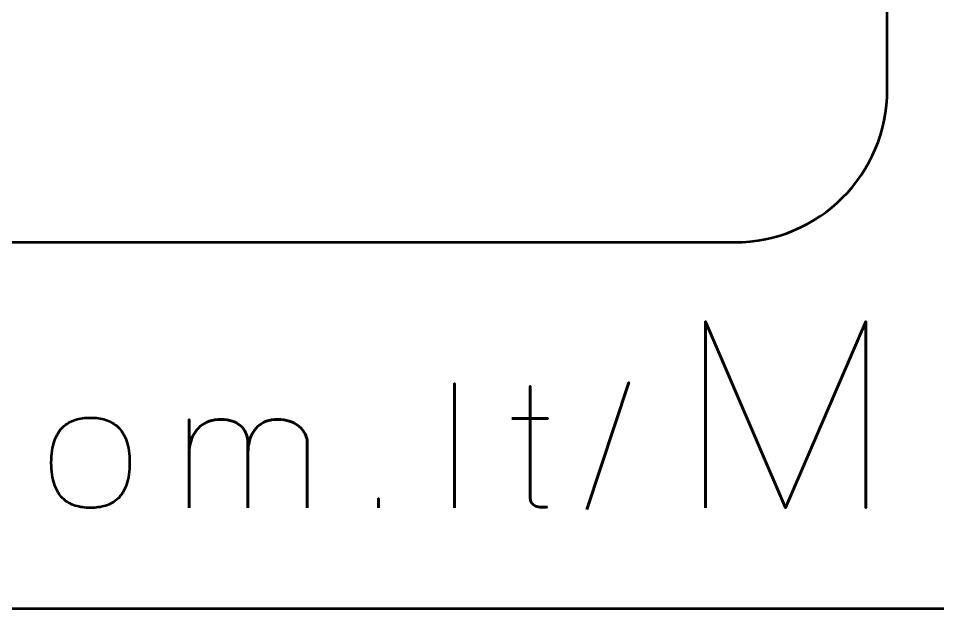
# Model space of a CAD drawing. Header units: centimetres. Extents: x -21 to 0, y -29.7 to 0.
# Drawn here: x -11.695 to -8.685, y -29.7 to -27.767 of the extents above; entities that cross this region are included whole.
import ezdxf

# ---------------------------------------------------------------- set-up
doc = ezdxf.new("R2010")
doc.units = ezdxf.units.CM
doc.header["$MEASUREMENT"] = 0
doc.layers.add('Layer 1', color=7, linetype='Continuous')

msp = doc.modelspace()

# ---------------------------------------------------------------- linework, layer by layer
at = {"layer": 'Layer 1', "color": 22, "lineweight": 53}
msp.add_open_spline([(-21.00003, -29.19995), (-21.00003, -29.19995), (-21.00003, -0.49992), (-21.00003, -0.49992), (-21.00003, -0.49992), (-21.00003, -0.22295), (-20.77694, 0.00004), (-20.49994, 0.00004), (-20.49994, 0.00004), (-20.49994, 0.00004), (-0.50008, 0.00004), (-0.50008, 0.00004), (-0.50008, 0.00004), (-0.22294, 0.00004), (0.00002, -0.22295), (0.00002, -0.49992), (0.00002, -0.49992), (0.00002, -0.49992), (0.00002, -29.19995), (0.00002, -29.19995), (0.00002, -29.19995), (0.00002, -29.47695), (-0.22294, -29.70004), (-0.50008, -29.70004), (-0.50008, -29.70004), (-0.50008, -29.70004), (-20.49994, -29.70004), (-20.49994, -29.70004), (-20.49994, -29.70004), (-20.77694, -29.70004), (-21.00003, -29.47695), (-21.00003, -29.19995)], degree=3, knots=[0, 0, 0, 0, 0.125, 0.125, 0.125, 0.125, 0.25, 0.25, 0.25, 0.25, 0.375, 0.375, 0.375, 0.375, 0.5, 0.5, 0.5, 0.5, 0.625, 0.625, 0.625, 0.625, 0.75, 0.75, 0.75, 0.75, 0.875, 0.875, 0.875, 0.875, 1, 1, 1, 1], dxfattribs=at)
at = {"layer": 'Layer 1', "color": 114, "lineweight": 53}
msp.add_open_spline([(-14.15002, -27.99995), (-14.15002, -27.99995), (-14.15002, -26.55), (-14.15002, -26.55), (-14.15002, -26.55), (-14.15002, -26.55), (-13.9125, -26.55), (-13.9125, -26.55), (-13.9125, -26.55), (-13.58118, -26.55), (-13.3125, -26.28131), (-13.3125, -25.95), (-13.3125, -25.95), (-13.3125, -25.61869), (-13.58118, -25.35), (-13.9125, -25.35), (-13.9125, -25.35), (-13.9125, -25.35), (-14.15002, -25.35), (-14.15002, -25.35), (-14.15002, -25.35), (-14.15002, -25.35), (-14.15002, -19.05), (-14.15002, -19.05), (-14.15002, -19.05), (-14.15002, -19.05), (-13.9125, -19.05), (-13.9125, -19.05), (-13.9125, -19.05), (-13.58118, -19.05), (-13.3125, -18.78132), (-13.3125, -18.45), (-13.3125, -18.45), (-13.3125, -18.11868), (-13.58118, -17.85), (-13.9125, -17.85), (-13.9125, -17.85), (-13.9125, -17.85), (-14.15002, -17.85), (-14.15002, -17.85), (-14.15002, -17.85), (-14.15002, -17.85), (-14.15002, -15.70005), (-14.15002, -15.70005), (-14.15002, -15.70005), (-14.15002, -15.42305), (-13.92693, -15.19995), (-13.64993, -15.19995), (-13.64993, -15.19995), (-13.64993, -15.19995), (-9.35007, -15.19995), (-9.35007, -15.19995), (-9.35007, -15.19995), (-9.07293, -15.19995), (-8.84997, -15.42305), (-8.84997, -15.70005), (-8.84997, -15.70005), (-8.84997, -15.70005), (-8.84997, -15.84998), (-8.84997, -15.84998), (-8.84997, -15.84998), (-8.84997, -15.84998), (-8.84997, -17.1615), (-8.84997, -17.1615), (-8.84997, -17.1615), (-8.84997, -17.1615), (-9.083, -17.1615), (-9.083, -17.1615), (-9.083, -17.1615), (-9.41432, -17.1615), (-9.683, -17.43018), (-9.683, -17.7615), (-9.683, -17.7615), (-9.683, -18.09282), (-9.41432, -18.3615), (-9.083, -18.3615), (-9.083, -18.3615), (-9.083, -18.3615), (-8.84997, -18.3615), (-8.84997, -18.3615), (-8.84997, -18.3615), (-8.84997, -18.3615), (-8.84997, -20.25), (-8.84997, -20.25), (-8.84997, -20.25), (-8.84997, -20.25), (-9.5875, -20.25), (-9.5875, -20.25), (-9.5875, -20.25), (-9.91882, -20.25), (-10.1875, -20.51868), (-10.1875, -20.85), (-10.1875, -20.85), (-10.1875, -21.18132), (-9.91882, -21.45), (-9.5875, -21.45), (-9.5875, -21.45), (-9.5875, -21.45), (-8.84997, -21.45), (-8.84997, -21.45), (-8.84997, -21.45), (-8.84997, -21.45), (-8.84997, -25.4615), (-8.84997, -25.4615), (-8.84997, -25.4615), (-8.84997, -25.4615), (-9.033, -25.4615), (-9.033, -25.4615), (-9.033, -25.4615), (-9.36432, -25.4615), (-9.633, -25.73019), (-9.633, -26.0615), (-9.633, -26.0615), (-9.633, -26.39281), (-9.36432, -26.6615), (-9.033, -26.6615), (-9.033, -26.6615), (-9.033, -26.6615), (-8.84997, -26.6615), (-8.84997, -26.6615), (-8.84997, -26.6615), (-8.84997, -26.6615), (-8.84997, -27.99995), (-8.84997, -27.99995), (-8.84997, -27.99995), (-8.84997, -28.27695), (-9.07293, -28.50005), (-9.35007, -28.50005), (-9.35007, -28.50005), (-9.35007, -28.50005), (-13.64993, -28.50005), (-13.64993, -28.50005), (-13.64993, -28.50005), (-13.92693, -28.50005), (-14.15002, -28.27695), (-14.15002, -27.99995)], degree=3, knots=[0, 0, 0, 0, 0.0294118, 0.0294118, 0.0294118, 0.0294118, 0.0588235, 0.0588235, 0.0588235, 0.0588235, 0.0882353, 0.0882353, 0.0882353, 0.0882353, 0.1176471, 0.1176471, 0.1176471, 0.1176471, 0.1470588, 0.1470588, 0.1470588, 0.1470588, 0.1764706, 0.1764706, 0.1764706, 0.1764706, 0.2058824, 0.2058824, 0.2058824, 0.2058824, 0.2352941, 0.2352941, 0.2352941, 0.2352941, 0.2647059, 0.2647059, 0.2647059, 0.2647059, 0.2941176, 0.2941176, 0.2941176, 0.2941176, 0.3235294, 0.3235294, 0.3235294, 0.3235294, 0.3529412, 0.3529412, 0.3529412, 0.3529412, 0.3823529, 0.3823529, 0.3823529, 0.3823529, 0.4117647, 0.4117647, 0.4117647, 0.4117647, 0.4411765, 0.4411765, 0.4411765, 0.4411765, 0.4705882, 0.4705882, 0.4705882, 0.4705882, 0.5, 0.5, 0.5, 0.5, 0.5294118, 0.5294118, 0.5294118, 0.5294118, 0.5588235, 0.5588235, 0.5588235, 0.5588235, 0.5882353, 0.5882353, 0.5882353, 0.5882353, 0.6176471, 0.6176471, 0.6176471, 0.6176471, 0.6470588, 0.6470588, 0.6470588, 0.6470588, 0.6764706, 0.6764706, 0.6764706, 0.6764706, 0.7058824, 0.7058824, 0.7058824, 0.7058824, 0.7352941, 0.7352941, 0.7352941, 0.7352941, 0.7647059, 0.7647059, 0.7647059, 0.7647059, 0.7941176, 0.7941176, 0.7941176, 0.7941176, 0.8235294, 0.8235294, 0.8235294, 0.8235294, 0.8529412, 0.8529412, 0.8529412, 0.8529412, 0.8823529, 0.8823529, 0.8823529, 0.8823529, 0.9117647, 0.9117647, 0.9117647, 0.9117647, 0.9411765, 0.9411765, 0.9411765, 0.9411765, 0.9705882, 0.9705882, 0.9705882, 0.9705882, 1, 1, 1, 1], dxfattribs=at)
at = {"layer": 'Layer 1', "color": 30, "lineweight": 53}
for points, knots in [([(-9.44557, -29.36992), (-9.44557, -29.36992), (-9.44557, -28.75947), (-9.44557, -28.75947), (-9.44557, -28.75947), (-9.44557, -28.75947), (-9.1831, -29.36992), (-9.1831, -29.36992), (-9.1831, -29.36992), (-9.1831, -29.36992), (-8.91979, -28.75947), (-8.91979, -28.75947), (-8.91979, -28.75947), (-8.91979, -28.75947), (-8.91979, -29.36992), (-8.91979, -29.36992), (-8.91979, -29.36992), (-8.91979, -29.36992), (-8.91979, -28.75947), (-8.91979, -28.75947), (-8.91979, -28.75947), (-8.91979, -28.75947), (-9.1831, -29.36992), (-9.1831, -29.36992), (-9.1831, -29.36992), (-9.1831, -29.36992), (-9.44557, -28.75947), (-9.44557, -28.75947), (-9.44557, -28.75947), (-9.44557, -28.75947), (-9.44557, -29.36992), (-9.44557, -29.36992)], [0, 0, 0, 0, 0.125, 0.125, 0.125, 0.125, 0.25, 0.25, 0.25, 0.25, 0.375, 0.375, 0.375, 0.375, 0.5, 0.5, 0.5, 0.5, 0.625, 0.625, 0.625, 0.625, 0.75, 0.75, 0.75, 0.75, 0.875, 0.875, 0.875, 0.875, 1, 1, 1, 1]), ([(-10.26684, -29.36992), (-10.26684, -29.36992), (-10.26684, -28.96296), (-10.26684, -28.96296), (-10.26684, -28.96296), (-10.26684, -28.96296), (-10.26684, -29.36992), (-10.26684, -29.36992)], [0, 0, 0, 0, 0.5, 0.5, 0.5, 0.5, 1, 1, 1, 1]), ([(-9.96204, -29.3671), (-9.969, -29.36766), (-9.97596, -29.36785), (-9.98274, -29.36766), (-9.98274, -29.36766), (-9.98951, -29.36747), (-9.99563, -29.36644), (-10.00118, -29.36437), (-10.00118, -29.36437), (-10.00673, -29.36239), (-10.01115, -29.35882), (-10.01453, -29.35374), (-10.01453, -29.35374), (-10.01783, -29.34866), (-10.01952, -29.34142), (-10.01961, -29.3321), (-10.01961, -29.3321), (-10.01961, -29.32768), (-10.01961, -29.32016), (-10.01961, -29.30962), (-10.01961, -29.30962), (-10.01961, -29.29899), (-10.01961, -29.28619), (-10.01961, -29.27105), (-10.01961, -29.27105), (-10.01961, -29.2559), (-10.01961, -29.23935), (-10.01961, -29.22138), (-10.01961, -29.22138), (-10.01961, -29.20341), (-10.01961, -29.18488), (-10.01961, -29.16569), (-10.01961, -29.16569), (-10.01961, -29.1465), (-10.01961, -29.12759), (-10.01961, -29.10887), (-10.01961, -29.10887), (-10.01961, -29.09015), (-10.01961, -29.07255), (-10.01961, -29.056), (-10.01961, -29.056), (-10.01961, -29.03944), (-10.01961, -29.02476), (-10.01961, -29.01207), (-10.01961, -29.01207), (-10.01961, -28.99927), (-10.01961, -28.9893), (-10.01961, -28.98196), (-10.01961, -28.98196), (-10.01961, -28.97472), (-10.01961, -28.97095), (-10.01961, -28.97086), (-10.01961, -28.97086), (-10.01961, -28.97095), (-10.01961, -28.97472), (-10.01961, -28.98196), (-10.01961, -28.98196), (-10.01961, -28.9893), (-10.01961, -28.99927), (-10.01961, -29.01207), (-10.01961, -29.01207), (-10.01961, -29.02476), (-10.01961, -29.03944), (-10.01961, -29.056), (-10.01961, -29.056), (-10.01961, -29.07255), (-10.01961, -29.09015), (-10.01961, -29.10887), (-10.01961, -29.10887), (-10.01961, -29.12759), (-10.01961, -29.1465), (-10.01961, -29.16569), (-10.01961, -29.16569), (-10.01961, -29.18488), (-10.01961, -29.20341), (-10.01961, -29.22138), (-10.01961, -29.22138), (-10.01961, -29.23935), (-10.01961, -29.2559), (-10.01961, -29.27105), (-10.01961, -29.27105), (-10.01961, -29.28619), (-10.01961, -29.29899), (-10.01961, -29.30962), (-10.01961, -29.30962), (-10.01961, -29.32016), (-10.01961, -29.32768), (-10.01961, -29.3321), (-10.01961, -29.3321), (-10.01952, -29.34142), (-10.01783, -29.34866), (-10.01453, -29.35374), (-10.01453, -29.35374), (-10.01115, -29.35882), (-10.00673, -29.36239), (-10.00118, -29.36437), (-10.00118, -29.36437), (-9.99563, -29.36644), (-9.98951, -29.36747), (-9.98274, -29.36766), (-9.98274, -29.36766), (-9.97596, -29.36785), (-9.969, -29.36766), (-9.96204, -29.3671)], [0, 0, 0, 0, 0.0384615, 0.0384615, 0.0384615, 0.0384615, 0.0769231, 0.0769231, 0.0769231, 0.0769231, 0.1153846, 0.1153846, 0.1153846, 0.1153846, 0.1538462, 0.1538462, 0.1538462, 0.1538462, 0.1923077, 0.1923077, 0.1923077, 0.1923077, 0.2307692, 0.2307692, 0.2307692, 0.2307692, 0.2692308, 0.2692308, 0.2692308, 0.2692308, 0.3076923, 0.3076923, 0.3076923, 0.3076923, 0.3461538, 0.3461538, 0.3461538, 0.3461538, 0.3846154, 0.3846154, 0.3846154, 0.3846154, 0.4230769, 0.4230769, 0.4230769, 0.4230769, 0.4615385, 0.4615385, 0.4615385, 0.4615385, 0.5, 0.5, 0.5, 0.5, 0.5384615, 0.5384615, 0.5384615, 0.5384615, 0.5769231, 0.5769231, 0.5769231, 0.5769231, 0.6153846, 0.6153846, 0.6153846, 0.6153846, 0.6538462, 0.6538462, 0.6538462, 0.6538462, 0.6923077, 0.6923077, 0.6923077, 0.6923077, 0.7307692, 0.7307692, 0.7307692, 0.7307692, 0.7692308, 0.7692308, 0.7692308, 0.7692308, 0.8076923, 0.8076923, 0.8076923, 0.8076923, 0.8461538, 0.8461538, 0.8461538, 0.8461538, 0.8846154, 0.8846154, 0.8846154, 0.8846154, 0.9230769, 0.9230769, 0.9230769, 0.9230769, 0.9615385, 0.9615385, 0.9615385, 0.9615385, 1, 1, 1, 1]), ([(-9.83391, -29.37556), (-9.83391, -29.37556), (-9.69562, -28.95901), (-9.69562, -28.95901), (-9.69562, -28.95901), (-9.69562, -28.95901), (-9.83391, -29.37556), (-9.83391, -29.37556)], [0, 0, 0, 0, 0.5, 0.5, 0.5, 0.5, 1, 1, 1, 1]), ([(-11.45894, -29.36992), (-11.44116, -29.37001), (-11.42461, -29.36776), (-11.40918, -29.36296), (-11.40918, -29.36296), (-11.39375, -29.35816), (-11.38011, -29.35016), (-11.36844, -29.33897), (-11.36844, -29.33897), (-11.35668, -29.32778), (-11.34756, -29.31263), (-11.34088, -29.29344), (-11.34088, -29.29344), (-11.3343, -29.27434), (-11.33091, -29.25054), (-11.33081, -29.22204), (-11.33081, -29.22204), (-11.33091, -29.19363), (-11.3343, -29.16992), (-11.34088, -29.15092), (-11.34088, -29.15092), (-11.34756, -29.13191), (-11.35668, -29.11677), (-11.36844, -29.10557), (-11.36844, -29.10557), (-11.38011, -29.09447), (-11.39375, -29.08648), (-11.40918, -29.08168), (-11.40918, -29.08168), (-11.42461, -29.07688), (-11.44116, -29.07462), (-11.45894, -29.07472), (-11.45894, -29.07472), (-11.47653, -29.07462), (-11.49309, -29.07688), (-11.50852, -29.08168), (-11.50852, -29.08168), (-11.52395, -29.08648), (-11.53749, -29.09447), (-11.54925, -29.10557), (-11.54925, -29.10557), (-11.56101, -29.11677), (-11.57023, -29.13191), (-11.57691, -29.15092), (-11.57691, -29.15092), (-11.58359, -29.16992), (-11.58698, -29.19363), (-11.58707, -29.22204), (-11.58707, -29.22204), (-11.58698, -29.25054), (-11.58359, -29.27434), (-11.57691, -29.29344), (-11.57691, -29.29344), (-11.57023, -29.31263), (-11.56101, -29.32778), (-11.54925, -29.33897), (-11.54925, -29.33897), (-11.53749, -29.35016), (-11.52395, -29.35816), (-11.50852, -29.36296), (-11.50852, -29.36296), (-11.49309, -29.36776), (-11.47653, -29.37001), (-11.45894, -29.36992)], [0, 0, 0, 0, 0.0625, 0.0625, 0.0625, 0.0625, 0.125, 0.125, 0.125, 0.125, 0.1875, 0.1875, 0.1875, 0.1875, 0.25, 0.25, 0.25, 0.25, 0.3125, 0.3125, 0.3125, 0.3125, 0.375, 0.375, 0.375, 0.375, 0.4375, 0.4375, 0.4375, 0.4375, 0.5, 0.5, 0.5, 0.5, 0.5625, 0.5625, 0.5625, 0.5625, 0.625, 0.625, 0.625, 0.625, 0.6875, 0.6875, 0.6875, 0.6875, 0.75, 0.75, 0.75, 0.75, 0.8125, 0.8125, 0.8125, 0.8125, 0.875, 0.875, 0.875, 0.875, 0.9375, 0.9375, 0.9375, 0.9375, 1, 1, 1, 1]), ([(-11.45894, -29.36992), (-11.44116, -29.37001), (-11.42461, -29.36776), (-11.40918, -29.36296), (-11.40918, -29.36296), (-11.39375, -29.35816), (-11.38011, -29.35016), (-11.36844, -29.33897), (-11.36844, -29.33897), (-11.35668, -29.32778), (-11.34756, -29.31263), (-11.34088, -29.29344), (-11.34088, -29.29344), (-11.3343, -29.27434), (-11.33091, -29.25054), (-11.33081, -29.22204), (-11.33081, -29.22204), (-11.33091, -29.19363), (-11.3343, -29.16992), (-11.34088, -29.15092), (-11.34088, -29.15092), (-11.34756, -29.13191), (-11.35668, -29.11677), (-11.36844, -29.10557), (-11.36844, -29.10557), (-11.38011, -29.09447), (-11.39375, -29.08648), (-11.40918, -29.08168), (-11.40918, -29.08168), (-11.42461, -29.07688), (-11.44116, -29.07462), (-11.45894, -29.07472), (-11.45894, -29.07472), (-11.47653, -29.07462), (-11.49309, -29.07688), (-11.50852, -29.08168), (-11.50852, -29.08168), (-11.52395, -29.08648), (-11.53749, -29.09447), (-11.54925, -29.10557), (-11.54925, -29.10557), (-11.56101, -29.11677), (-11.57023, -29.13191), (-11.57691, -29.15092), (-11.57691, -29.15092), (-11.58359, -29.16992), (-11.58698, -29.19363), (-11.58707, -29.22204), (-11.58707, -29.22204), (-11.58698, -29.25054), (-11.58359, -29.27434), (-11.57691, -29.29344), (-11.57691, -29.29344), (-11.57023, -29.31263), (-11.56101, -29.32778), (-11.54925, -29.33897), (-11.54925, -29.33897), (-11.53749, -29.35016), (-11.52395, -29.35816), (-11.50852, -29.36296), (-11.50852, -29.36296), (-11.49309, -29.36776), (-11.47653, -29.37001), (-11.45894, -29.36992)], [0, 0, 0, 0, 0.0625, 0.0625, 0.0625, 0.0625, 0.125, 0.125, 0.125, 0.125, 0.1875, 0.1875, 0.1875, 0.1875, 0.25, 0.25, 0.25, 0.25, 0.3125, 0.3125, 0.3125, 0.3125, 0.375, 0.375, 0.375, 0.375, 0.4375, 0.4375, 0.4375, 0.4375, 0.5, 0.5, 0.5, 0.5, 0.5625, 0.5625, 0.5625, 0.5625, 0.625, 0.625, 0.625, 0.625, 0.6875, 0.6875, 0.6875, 0.6875, 0.75, 0.75, 0.75, 0.75, 0.8125, 0.8125, 0.8125, 0.8125, 0.875, 0.875, 0.875, 0.875, 0.9375, 0.9375, 0.9375, 0.9375, 1, 1, 1, 1]), ([(-10.94305, -29.36992), (-10.94305, -29.36983), (-10.94305, -29.3671), (-10.94305, -29.36174), (-10.94305, -29.36174), (-10.94305, -29.35647), (-10.94305, -29.34922), (-10.94305, -29.3401), (-10.94305, -29.3401), (-10.94305, -29.33088), (-10.94305, -29.32053), (-10.94305, -29.30887), (-10.94305, -29.30887), (-10.94305, -29.2973), (-10.94305, -29.28516), (-10.94305, -29.27237), (-10.94305, -29.27237), (-10.94305, -29.25967), (-10.94305, -29.24715), (-10.94305, -29.23474), (-10.94305, -29.23474), (-10.94305, -29.22232), (-10.94305, -29.21065), (-10.94305, -29.19993), (-10.94305, -29.19993), (-10.94305, -29.18911), (-10.94305, -29.17989), (-10.94305, -29.17208), (-10.94305, -29.17208), (-10.94305, -29.16437), (-10.94305, -29.15882), (-10.94305, -29.15543), (-10.94305, -29.15543), (-10.94295, -29.15016), (-10.9438, -29.14424), (-10.9454, -29.13775), (-10.9454, -29.13775), (-10.947, -29.13116), (-10.94973, -29.12458), (-10.95358, -29.11799), (-10.95358, -29.11799), (-10.95744, -29.11131), (-10.9628, -29.1052), (-10.96948, -29.09955), (-10.96948, -29.09955), (-10.97625, -29.09391), (-10.98472, -29.08939), (-10.99488, -29.08591), (-10.99488, -29.08591), (-11.00514, -29.08243), (-11.01736, -29.08055), (-11.03166, -29.08036), (-11.03166, -29.08036), (-11.04596, -29.08036), (-11.05876, -29.08234), (-11.06995, -29.08629), (-11.06995, -29.08629), (-11.08124, -29.09033), (-11.09093, -29.09588), (-11.09921, -29.10294), (-11.09921, -29.10294), (-11.10739, -29.11), (-11.11426, -29.11809), (-11.11962, -29.1273), (-11.11962, -29.1273), (-11.12498, -29.13643), (-11.12894, -29.14612), (-11.13157, -29.15647), (-11.13157, -29.15647), (-11.1342, -29.16672), (-11.13552, -29.17716), (-11.13552, -29.18761), (-11.13552, -29.18761), (-11.13552, -29.17716), (-11.1342, -29.16672), (-11.13157, -29.15647), (-11.13157, -29.15647), (-11.12894, -29.14612), (-11.12498, -29.13643), (-11.11962, -29.1273), (-11.11962, -29.1273), (-11.11426, -29.11809), (-11.10739, -29.11), (-11.09921, -29.10294), (-11.09921, -29.10294), (-11.09093, -29.09588), (-11.08124, -29.09033), (-11.06995, -29.08629), (-11.06995, -29.08629), (-11.05876, -29.08234), (-11.04596, -29.08036), (-11.03166, -29.08036), (-11.03166, -29.08036), (-11.01736, -29.08055), (-11.00514, -29.08243), (-10.99488, -29.08591), (-10.99488, -29.08591), (-10.98472, -29.08939), (-10.97625, -29.09391), (-10.96948, -29.09955), (-10.96948, -29.09955), (-10.9628, -29.1052), (-10.95744, -29.11131), (-10.95358, -29.11799), (-10.95358, -29.11799), (-10.94973, -29.12458), (-10.947, -29.13116), (-10.9454, -29.13775), (-10.9454, -29.13775), (-10.9438, -29.14424), (-10.94295, -29.15016), (-10.94305, -29.15543), (-10.94305, -29.15543), (-10.94305, -29.15882), (-10.94305, -29.16437), (-10.94305, -29.17208), (-10.94305, -29.17208), (-10.94305, -29.17989), (-10.94305, -29.18911), (-10.94305, -29.19993), (-10.94305, -29.19993), (-10.94305, -29.21065), (-10.94305, -29.22232), (-10.94305, -29.23474), (-10.94305, -29.23474), (-10.94305, -29.24715), (-10.94305, -29.25967), (-10.94305, -29.27237), (-10.94305, -29.27237), (-10.94305, -29.28516), (-10.94305, -29.2973), (-10.94305, -29.30887), (-10.94305, -29.30887), (-10.94305, -29.32053), (-10.94305, -29.33088), (-10.94305, -29.3401), (-10.94305, -29.3401), (-10.94305, -29.34922), (-10.94305, -29.35647), (-10.94305, -29.36174), (-10.94305, -29.36174), (-10.94305, -29.3671), (-10.94305, -29.36983), (-10.94305, -29.36992)], [0, 0, 0, 0, 0.0277778, 0.0277778, 0.0277778, 0.0277778, 0.0555556, 0.0555556, 0.0555556, 0.0555556, 0.0833333, 0.0833333, 0.0833333, 0.0833333, 0.1111111, 0.1111111, 0.1111111, 0.1111111, 0.1388889, 0.1388889, 0.1388889, 0.1388889, 0.1666667, 0.1666667, 0.1666667, 0.1666667, 0.1944444, 0.1944444, 0.1944444, 0.1944444, 0.2222222, 0.2222222, 0.2222222, 0.2222222, 0.25, 0.25, 0.25, 0.25, 0.2777778, 0.2777778, 0.2777778, 0.2777778, 0.3055556, 0.3055556, 0.3055556, 0.3055556, 0.3333333, 0.3333333, 0.3333333, 0.3333333, 0.3611111, 0.3611111, 0.3611111, 0.3611111, 0.3888889, 0.3888889, 0.3888889, 0.3888889, 0.4166667, 0.4166667, 0.4166667, 0.4166667, 0.4444444, 0.4444444, 0.4444444, 0.4444444, 0.4722222, 0.4722222, 0.4722222, 0.4722222, 0.5, 0.5, 0.5, 0.5, 0.5277778, 0.5277778, 0.5277778, 0.5277778, 0.5555556, 0.5555556, 0.5555556, 0.5555556, 0.5833333, 0.5833333, 0.5833333, 0.5833333, 0.6111111, 0.6111111, 0.6111111, 0.6111111, 0.6388889, 0.6388889, 0.6388889, 0.6388889, 0.6666667, 0.6666667, 0.6666667, 0.6666667, 0.6944444, 0.6944444, 0.6944444, 0.6944444, 0.7222222, 0.7222222, 0.7222222, 0.7222222, 0.75, 0.75, 0.75, 0.75, 0.7777778, 0.7777778, 0.7777778, 0.7777778, 0.8055556, 0.8055556, 0.8055556, 0.8055556, 0.8333333, 0.8333333, 0.8333333, 0.8333333, 0.8611111, 0.8611111, 0.8611111, 0.8611111, 0.8888889, 0.8888889, 0.8888889, 0.8888889, 0.9166667, 0.9166667, 0.9166667, 0.9166667, 0.9444444, 0.9444444, 0.9444444, 0.9444444, 0.9722222, 0.9722222, 0.9722222, 0.9722222, 1, 1, 1, 1]), ([(-11.13552, -29.36992), (-11.13552, -29.36992), (-11.13552, -29.08036), (-11.13552, -29.08036), (-11.13552, -29.08036), (-11.13552, -29.08036), (-11.13552, -29.36992), (-11.13552, -29.36992)], [0, 0, 0, 0, 0.5, 0.5, 0.5, 0.5, 1, 1, 1, 1]), ([(-10.74888, -29.36992), (-10.74888, -29.36983), (-10.74888, -29.3671), (-10.74888, -29.36174), (-10.74888, -29.36174), (-10.74888, -29.35647), (-10.74888, -29.34922), (-10.74888, -29.3401), (-10.74888, -29.3401), (-10.74888, -29.33088), (-10.74888, -29.32053), (-10.74888, -29.30887), (-10.74888, -29.30887), (-10.74888, -29.2973), (-10.74888, -29.28516), (-10.74888, -29.27237), (-10.74888, -29.27237), (-10.74888, -29.25967), (-10.74888, -29.24715), (-10.74888, -29.23474), (-10.74888, -29.23474), (-10.74888, -29.22232), (-10.74888, -29.21065), (-10.74888, -29.19993), (-10.74888, -29.19993), (-10.74888, -29.18911), (-10.74888, -29.17989), (-10.74888, -29.17208), (-10.74888, -29.17208), (-10.74888, -29.16437), (-10.74888, -29.15882), (-10.74888, -29.15543), (-10.74888, -29.15543), (-10.74888, -29.15016), (-10.74991, -29.14424), (-10.75208, -29.13775), (-10.75208, -29.13775), (-10.75415, -29.13116), (-10.75753, -29.12458), (-10.76224, -29.11799), (-10.76224, -29.11799), (-10.76685, -29.11131), (-10.77296, -29.1052), (-10.78049, -29.09955), (-10.78049, -29.09955), (-10.78801, -29.09391), (-10.79714, -29.08939), (-10.80786, -29.08591), (-10.80786, -29.08591), (-10.81859, -29.08243), (-10.8311, -29.08055), (-10.8454, -29.08036), (-10.8454, -29.08036), (-10.8597, -29.08036), (-10.8723, -29.08234), (-10.88312, -29.08629), (-10.88312, -29.08629), (-10.89385, -29.09033), (-10.90307, -29.09588), (-10.91078, -29.10294), (-10.91078, -29.10294), (-10.9184, -29.11), (-10.92451, -29.11809), (-10.92931, -29.1273), (-10.92931, -29.1273), (-10.93411, -29.13643), (-10.93759, -29.14612), (-10.93975, -29.15647), (-10.93975, -29.15647), (-10.94201, -29.16672), (-10.94305, -29.17716), (-10.94305, -29.18761), (-10.94305, -29.18761), (-10.94305, -29.17716), (-10.94201, -29.16672), (-10.93975, -29.15647), (-10.93975, -29.15647), (-10.93759, -29.14612), (-10.93411, -29.13643), (-10.92931, -29.1273), (-10.92931, -29.1273), (-10.92451, -29.11809), (-10.9184, -29.11), (-10.91078, -29.10294), (-10.91078, -29.10294), (-10.90307, -29.09588), (-10.89385, -29.09033), (-10.88312, -29.08629), (-10.88312, -29.08629), (-10.8723, -29.08234), (-10.8597, -29.08036), (-10.8454, -29.08036), (-10.8454, -29.08036), (-10.8311, -29.08055), (-10.81859, -29.08243), (-10.80786, -29.08591), (-10.80786, -29.08591), (-10.79714, -29.08939), (-10.78801, -29.09391), (-10.78049, -29.09955), (-10.78049, -29.09955), (-10.77296, -29.1052), (-10.76685, -29.11131), (-10.76224, -29.11799), (-10.76224, -29.11799), (-10.75753, -29.12458), (-10.75415, -29.13116), (-10.75208, -29.13775), (-10.75208, -29.13775), (-10.74991, -29.14424), (-10.74888, -29.15016), (-10.74888, -29.15543), (-10.74888, -29.15543), (-10.74888, -29.15882), (-10.74888, -29.16437), (-10.74888, -29.17208), (-10.74888, -29.17208), (-10.74888, -29.17989), (-10.74888, -29.18911), (-10.74888, -29.19993), (-10.74888, -29.19993), (-10.74888, -29.21065), (-10.74888, -29.22232), (-10.74888, -29.23474), (-10.74888, -29.23474), (-10.74888, -29.24715), (-10.74888, -29.25967), (-10.74888, -29.27237), (-10.74888, -29.27237), (-10.74888, -29.28516), (-10.74888, -29.2973), (-10.74888, -29.30887), (-10.74888, -29.30887), (-10.74888, -29.32053), (-10.74888, -29.33088), (-10.74888, -29.3401), (-10.74888, -29.3401), (-10.74888, -29.34922), (-10.74888, -29.35647), (-10.74888, -29.36174), (-10.74888, -29.36174), (-10.74888, -29.3671), (-10.74888, -29.36983), (-10.74888, -29.36992)], [0, 0, 0, 0, 0.0277778, 0.0277778, 0.0277778, 0.0277778, 0.0555556, 0.0555556, 0.0555556, 0.0555556, 0.0833333, 0.0833333, 0.0833333, 0.0833333, 0.1111111, 0.1111111, 0.1111111, 0.1111111, 0.1388889, 0.1388889, 0.1388889, 0.1388889, 0.1666667, 0.1666667, 0.1666667, 0.1666667, 0.1944444, 0.1944444, 0.1944444, 0.1944444, 0.2222222, 0.2222222, 0.2222222, 0.2222222, 0.25, 0.25, 0.25, 0.25, 0.2777778, 0.2777778, 0.2777778, 0.2777778, 0.3055556, 0.3055556, 0.3055556, 0.3055556, 0.3333333, 0.3333333, 0.3333333, 0.3333333, 0.3611111, 0.3611111, 0.3611111, 0.3611111, 0.3888889, 0.3888889, 0.3888889, 0.3888889, 0.4166667, 0.4166667, 0.4166667, 0.4166667, 0.4444444, 0.4444444, 0.4444444, 0.4444444, 0.4722222, 0.4722222, 0.4722222, 0.4722222, 0.5, 0.5, 0.5, 0.5, 0.5277778, 0.5277778, 0.5277778, 0.5277778, 0.5555556, 0.5555556, 0.5555556, 0.5555556, 0.5833333, 0.5833333, 0.5833333, 0.5833333, 0.6111111, 0.6111111, 0.6111111, 0.6111111, 0.6388889, 0.6388889, 0.6388889, 0.6388889, 0.6666667, 0.6666667, 0.6666667, 0.6666667, 0.6944444, 0.6944444, 0.6944444, 0.6944444, 0.7222222, 0.7222222, 0.7222222, 0.7222222, 0.75, 0.75, 0.75, 0.75, 0.7777778, 0.7777778, 0.7777778, 0.7777778, 0.8055556, 0.8055556, 0.8055556, 0.8055556, 0.8333333, 0.8333333, 0.8333333, 0.8333333, 0.8611111, 0.8611111, 0.8611111, 0.8611111, 0.8888889, 0.8888889, 0.8888889, 0.8888889, 0.9166667, 0.9166667, 0.9166667, 0.9166667, 0.9444444, 0.9444444, 0.9444444, 0.9444444, 0.9722222, 0.9722222, 0.9722222, 0.9722222, 1, 1, 1, 1]), ([(-10.07888, -29.07754), (-10.07888, -29.07754), (-9.96091, -29.07754), (-9.96091, -29.07754), (-9.96091, -29.07754), (-9.96091, -29.07754), (-10.07888, -29.07754), (-10.07888, -29.07754)], [0, 0, 0, 0, 0.5, 0.5, 0.5, 0.5, 1, 1, 1, 1]), ([(-10.51576, -29.36992), (-10.51576, -29.36992), (-10.51576, -29.33888), (-10.51576, -29.33888), (-10.51576, -29.33888), (-10.51576, -29.33888), (-10.51576, -29.36992), (-10.51576, -29.36992)], [0, 0, 0, 0, 0.5, 0.5, 0.5, 0.5, 1, 1, 1, 1])]:
    msp.add_open_spline(points, degree=3, knots=knots, dxfattribs=at)

doc.saveas('drawing.dxf')
